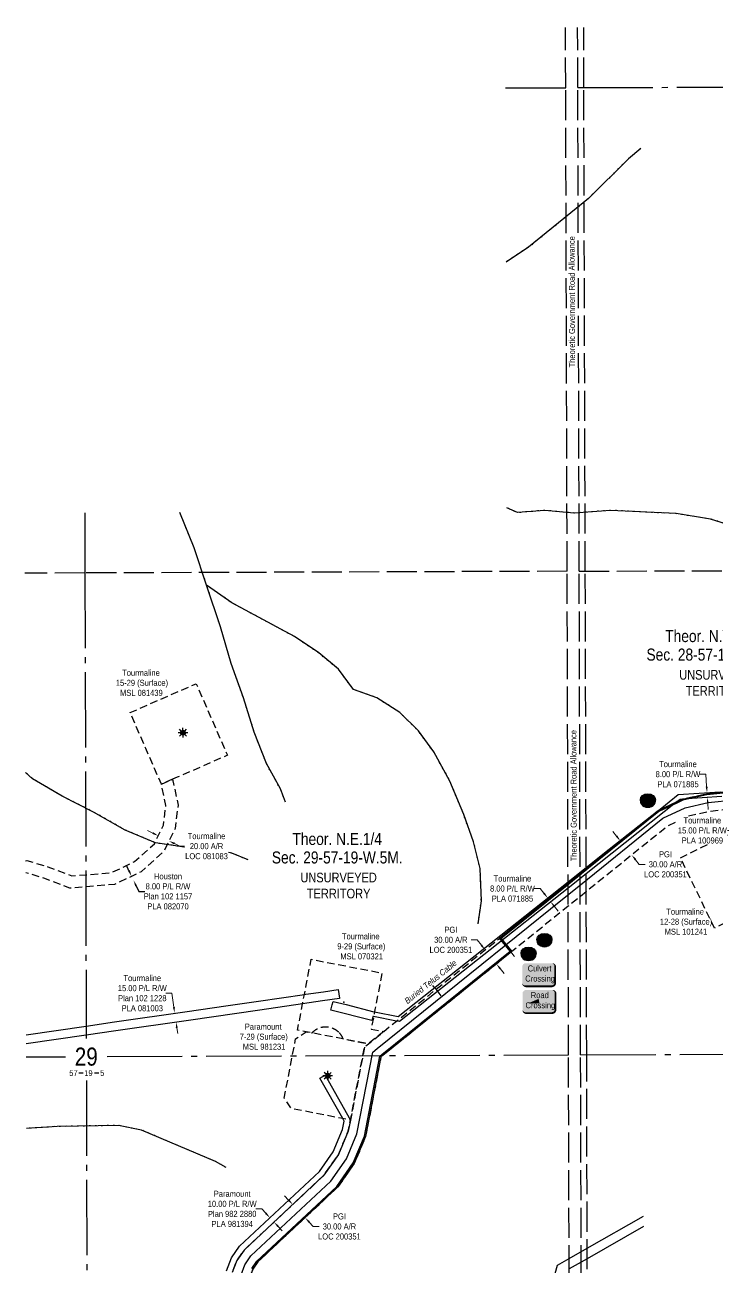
# Model space of a CAD drawing. Extents: x 511972 to 519868, y 5975265 to 5984215.
# Drawn here: x 513787 to 514937, y 5978270 to 5980334 of the extents above; entities that cross this region are included whole.
import ezdxf
from ezdxf.enums import TextEntityAlignment as Align

# ---------------------------------------------------------------- set-up
doc = ezdxf.new("R2010")
doc.units = 0
doc.header["$LTSCALE"] = 5
doc.header["$PDSIZE"] = 0.5
for name, pattern in [('foc-ACCESSROAD', [3.75, 2.5, -1.25]), ('foc-QUARTERLINE', [33, 25, -3, 2, -3]), ('foc-UNSURVEYED', [12.5, 10, -2.5]), ('foc-WHEELTRACKS', [2, 0.4, -1.6])]:
    doc.linetypes.add(name, pattern=pattern)
doc.layers.get('Defpoints').update_dxf_attribs({"color": 9})
for name, color, linetype in [('10', 1, 'Continuous'), ('9', 3, 'Continuous'), ('AS-TELEPHONE-T', 224, 'Continuous'), ('AS-TELUS', 224, 'foc-TEL'), ('C-SYMBOL', 7, 'Continuous'), ('CG-NOTES', 7, 'Continuous'), ('F-AR', 190, 'foc-ACCESSROAD'), ('F-RW', 190, 'Continuous'), ('F-WS', 190, 'foc-ACCESSROAD'), ('F-WS-S', 8, 'Continuous'), ('L-QSEC', 8, 'foc-QUARTERLINE'), ('L-ROAD-T', 7, 'Continuous'), ('L-SECLBL', 7, 'Continuous'), ('L-UNS-T', 3, 'Continuous'), ('L-USEC', 7, 'foc-UNSURVEYED'), ('oil_and_gas_wells_pt', 7, 'Continuous'), ('P-CROSSINGS', 250, 'Continuous'), ('P-TEMP-H', 41, 'Continuous'), ('P-TEMP_WORKSPACE', 46, 'Continuous'), ('T-WATER-P3', 160, 'foc-WHEELTRACKS')]:
    doc.layers.add(name, color=color, linetype=linetype)
for name, color, linetype, lineweight in [('AS-GENERAL', 48, 'Continuous', 18), ('F-AR-T', 190, 'Continuous', 9), ('F-RW-T', 190, 'Continuous', 9), ('F-WS-T', 190, 'Continuous', 9)]:
    doc.layers.add(name, color=color, linetype=linetype, lineweight=lineweight)
doc.styles.add('175L', font='ARIALN.TTF', dxfattribs={"height": 20})
doc.styles.add('80', font='ARIALN.TTF', dxfattribs={"height": 10})
doc.styles.add('80CG', font='ARIALN.TTF', dxfattribs={"height": 10})
doc.styles.add('80L', font='ARIALN.TTF', dxfattribs={"height": 10})
doc.styles.add('Crossing', font='ARIALN.TTF', dxfattribs={"height": 10})
doc.styles.add('foc-LtypeFont', font='ARIALN.TTF', dxfattribs={"height": 7.35})
doc.styles.add('SIMPLEX', font='ARIALN.TTF')
doc.linetypes.add('foc-TEL', pattern='A,2,-1,["T",foc-LtypeFont,S=0.2,R=0,X=-0.425,Y=-0.75],-1.24,8', length=12.24)
doc.linetypes.add('foc-TOPO-flowdirection-NOLINE', pattern='A,0,[">",foc-LtypeFont,S=0.3,R=0,X=0,Y=-0.945],-20,[">",foc-LtypeFont,S=0.3,R=0,X=0,Y=-0.945],0', length=20)
doc.dimstyles.new('Compass 5 000', dxfattribs={"dimscale": 5, "dimtxt": 9, "dimasz": 2, "dimexe": 0.2, "dimexo": 0.0625, "dimgap": 0.5, "dimtad": 0, "dimtih": 1, "dimtoh": 1, "dimzin": 0, "dimdsep": 46, "dimtxsty": '80CG', "dimcen": 0.1, "dimse1": 1, "dimse2": 1, "dimclrd": 256, "dimclrt": 256, "dimaunit": 1, "dimadec": 4, "dimazin": 0, "dimtfac": 0.06, "dimtofl": 0, "dimtmove": 0, "dimatfit": 1, "dimfxl": 0.2, "dimtolj": 1, "dimtzin": 0, "dimlwd": -1, "dimarcsym": 0})

# ---------------------------------------------------------------- blocks, each defined once
blk = doc.blocks.new('*D539')
at = {"layer": 'Defpoints', "color": 0, "transparency": 16777216}
for p in [(514778.4, 5978977.7), (514796.5, 5978953.7), (514797.3, 5978954.3)]:
    blk.add_point(p, dxfattribs=at)
at = {"layer": 'F-AR-T', "transparency": 16777216}
for p, q in [((514771.4, 5978984.9), (514765.1, 5978992.7)), ((514802.8, 5978945.9), (514809.1, 5978938.2)), ((514809.1, 5978938.2), (514819.1, 5978938.2))]:
    blk.add_line(p, q, dxfattribs=at)
for points in [[(514772.7, 5978986), (514770.1, 5978983.9), (514777.7, 5978977.1)], [(514804.1, 5978947), (514801.5, 5978944.9), (514796.5, 5978953.7)]]:
    blk.add_solid(points, dxfattribs=at)
at = {"layer": 'F-AR-T', "transparency": 16777216, "insert": (514852.6, 5978938.2), "char_height": 10, "attachment_point": 5, "style": '80CG'}
blk.add_mtext('\\A1;PGI\\P30.00 A/R\\PLOC 200351', dxfattribs=at)
blk = doc.blocks.new('*D542')
at = {"layer": 'Defpoints', "color": 0, "transparency": 16777216}
for p in [(514921.8, 5979057.5), (514923.9, 5979057.6), (514924.4, 5979049.7)]:
    blk.add_point(p, dxfattribs=at)
at = {"layer": 'F-RW-T', "transparency": 16777216}
for p, q in [((514919.7, 5979088.1), (514909.7, 5979088.1)), ((514921.1, 5979067.4), (514919.7, 5979088.1)), ((514923.1, 5979039.5), (514923.8, 5979029.6))]:
    blk.add_line(p, q, dxfattribs=at)
for points in [[(514922.8, 5979067.6), (514919.5, 5979067.3), (514921.8, 5979057.5)], [(514924.8, 5979039.7), (514921.4, 5979039.4), (514922.4, 5979049.5)]]:
    blk.add_solid(points, dxfattribs=at)
at = {"layer": 'F-RW-T', "transparency": 16777216, "insert": (514873.4, 5979088.1), "char_height": 10, "attachment_point": 5, "style": '80CG'}
blk.add_mtext('\\A1;Tourmaline\\P8.00 P/L R/W\\PPLA 071885', dxfattribs=at)
blk = doc.blocks.new('*D545')
at = {"layer": 'Defpoints', "color": 0, "transparency": 16777216}
for p in [(514984.2, 5978954.6), (514986.5, 5978956.1), (514992, 5978941.8)]:
    blk.add_point(p, dxfattribs=at)
at = {"layer": 'F-RW-T', "transparency": 16777216}
for p, q in [((514963.1, 5978994.5), (514953.1, 5978994.5)), ((514981.3, 5978964.6), (514963.1, 5978994.5)), ((514999.5, 5978934.7), (515004.7, 5978926.2))]:
    blk.add_line(p, q, dxfattribs=at)
for points in [[(514982.8, 5978965.5), (514979.9, 5978963.7), (514986.5, 5978956.1)], [(515001, 5978935.6), (514998.1, 5978933.8), (514994.3, 5978943.3)]]:
    blk.add_solid(points, dxfattribs=at)
at = {"layer": 'F-RW-T', "transparency": 16777216, "insert": (514914, 5978994.5), "char_height": 10, "attachment_point": 5, "style": '80CG', "bg_fill": 3, "box_fill_scale": 1.1, "bg_fill_color": 256, "bg_fill_true_color": 13158600, "bg_fill_transparency": 0}
blk.add_mtext('\\A1;Tourmaline\\P15.00 P/L R/W\\PPLA 100969', dxfattribs=at)
blk = doc.blocks.new('*D551')
at = {"layer": 'Defpoints', "color": 0, "transparency": 16777216}
for p in [(514009.8, 5978987.9), (514026.7, 5978977), (514027.8, 5978979.2)]:
    blk.add_point(p, dxfattribs=at)
at = {"layer": 'F-AR-T', "transparency": 16777216}
for p, q in [((513999.7, 5978990.1), (513990.7, 5978994.4)), ((514035.7, 5978972.7), (514044.8, 5978968.4)), ((514044.8, 5978968.4), (514054.8, 5978968.4))]:
    blk.add_line(p, q, dxfattribs=at)
for points in [[(514000.5, 5978991.6), (513999, 5978988.6), (514008.7, 5978985.7)], [(514036.5, 5978974.2), (514035, 5978971.2), (514026.7, 5978977)]]:
    blk.add_solid(points, dxfattribs=at)
at = {"layer": 'F-AR-T', "transparency": 16777216, "insert": (514089.1, 5978968.4), "char_height": 10, "attachment_point": 5, "style": '80CG', "bg_fill": 3, "box_fill_scale": 1.1, "bg_fill_color": 256, "bg_fill_true_color": 13158600, "bg_fill_transparency": 0}
blk.add_mtext('\\A1;Tourmaline\\P20.00 A/R^JLOC 081083', dxfattribs=at)
blk = doc.blocks.new('*D552')
at = {"layer": 'Defpoints', "color": 0, "transparency": 16777216}
for p in [(514573.6, 5978812.9), (514552.6, 5978796), (514592.5, 5978789.5)]:
    blk.add_point(p, dxfattribs=at)
at = {"layer": 'F-AR-T', "transparency": 16777216}
for p, q in [((514539.2, 5978812.6), (514529.2, 5978812.6)), ((514546.3, 5978803.8), (514539.2, 5978812.6)), ((514577.7, 5978764.7), (514584, 5978756.9))]:
    blk.add_line(p, q, dxfattribs=at)
for points in [[(514547.6, 5978804.8), (514545, 5978802.7), (514552.6, 5978796)], [(514579, 5978765.8), (514576.4, 5978763.7), (514571.4, 5978772.5)]]:
    blk.add_solid(points, dxfattribs=at)
at = {"layer": 'F-AR-T', "transparency": 16777216, "insert": (514495.6, 5978812.6), "char_height": 10, "attachment_point": 5, "style": '80CG'}
blk.add_mtext('\\A1;PGI\\P30.00 A/R\\PLOC 200351', dxfattribs=at)
blk = doc.blocks.new('*D553')
at = {"layer": 'Defpoints', "color": 0, "transparency": 16777216}
for p in [(514655.2, 5978881), (514656.7, 5978882.2), (514660.2, 5978874.7)]:
    blk.add_point(p, dxfattribs=at)
at = {"layer": 'F-RW-T', "transparency": 16777216}
for p, q in [((514644.3, 5978897.9), (514634.3, 5978897.9)), ((514650.5, 5978890), (514644.3, 5978897.9)), ((514667.9, 5978868.1), (514674.1, 5978860.2))]:
    blk.add_line(p, q, dxfattribs=at)
for points in [[(514651.8, 5978891.1), (514649.2, 5978889), (514656.7, 5978882.2)], [(514669.2, 5978869.1), (514666.6, 5978867), (514661.7, 5978875.9)]]:
    blk.add_solid(points, dxfattribs=at)
at = {"layer": 'F-RW-T', "transparency": 16777216, "insert": (514598, 5978897.9), "char_height": 10, "attachment_point": 5, "style": '80CG'}
blk.add_mtext('\\A1;Tourmaline\\P8.00 P/L R/W\\PPLA 071885', dxfattribs=at)
blk = doc.blocks.new('*D554')
at = {"layer": 'Defpoints', "color": 0, "transparency": 16777216}
for p in [(514036.2, 5978690.5), (514036.8, 5978690.6), (514038.9, 5978676.5)]:
    blk.add_point(p, dxfattribs=at)
at = {"layer": 'F-RW-T', "transparency": 16777216}
for p, q in [((514031.3, 5978723.9), (514021.3, 5978723.9)), ((514034.7, 5978700.4), (514031.3, 5978723.9)), ((514039.6, 5978666.5), (514041.1, 5978656.6))]:
    blk.add_line(p, q, dxfattribs=at)
for points in [[(514036.4, 5978700.7), (514033.1, 5978700.2), (514036.2, 5978690.5)], [(514041.3, 5978666.7), (514038, 5978666.2), (514038.2, 5978676.4)]]:
    blk.add_solid(points, dxfattribs=at)
at = {"layer": 'F-RW-T', "transparency": 16777216, "insert": (513982.2, 5978723.9), "char_height": 10, "attachment_point": 5, "style": '80CG'}
blk.add_mtext('\\A1;Tourmaline\\P15.00 P/L R/W\\PPlan 102 1228\\PPLA 081003', dxfattribs=at)
blk = doc.blocks.new('*D555')
at = {"layer": 'Defpoints', "transparency": 16777216}
for p, q in [((513960.1, 5978927.6), (513955.8, 5978936.6)), ((513972, 5978902.2), (513976.3, 5978893.2)), ((513976.3, 5978893.2), (513986.3, 5978893.2))]:
    blk.add_line(p, q, dxfattribs=at)
at = {"layer": 'Defpoints', "color": 0, "transparency": 16777216}
for p in [(513967.8, 5978911.3), (513968.6, 5978920.5), (513972, 5978913.3)]:
    blk.add_point(p, dxfattribs=at)
at = {"layer": 'Defpoints', "transparency": 16777216}
for points in [[(513961.6, 5978928.3), (513958.6, 5978926.8), (513964.3, 5978918.5)], [(513973.5, 5978903), (513970.5, 5978901.5), (513967.8, 5978911.3)]]:
    blk.add_solid(points, dxfattribs=at)
at = {"layer": 'Defpoints', "transparency": 16777216, "insert": (514025, 5978893.2), "char_height": 10, "attachment_point": 5, "style": '80CG'}
blk.add_mtext('\\A1;Houston\\P8.00 P/L R/W^JPlan 102 1157\\PPLA 082070', dxfattribs=at)
blk = doc.blocks.new('*D556')
at = {"layer": 'Defpoints', "color": 0, "transparency": 16777216}
for p in [(514232.3, 5978372.3), (514252.8, 5978350.3), (514253.1, 5978350.5)]:
    blk.add_point(p, dxfattribs=at)
at = {"layer": 'F-AR-T', "transparency": 16777216}
for p, q in [((514225.7, 5978379.8), (514218.9, 5978387.1)), ((514259.9, 5978343.2), (514266.7, 5978335.9)), ((514266.7, 5978335.9), (514276.7, 5978335.9))]:
    blk.add_line(p, q, dxfattribs=at)
for points in [[(514226.9, 5978380.9), (514224.5, 5978378.6), (514232.6, 5978372.5)], [(514261.1, 5978344.4), (514258.7, 5978342.1), (514253.1, 5978350.5)]]:
    blk.add_solid(points, dxfattribs=at)
at = {"layer": 'F-AR-T', "transparency": 16777216, "insert": (514310.2, 5978335.9), "char_height": 10, "attachment_point": 5, "style": '80CG'}
blk.add_mtext('\\A1;PGI\\P30.00 A/R\\PLOC 200351', dxfattribs=at)
blk = doc.blocks.new('*D557')
at = {"layer": 'Defpoints', "color": 0, "transparency": 16777216}
for p in [(514190.7, 5978347), (514194.5, 5978350.6), (514197.6, 5978339.7)]:
    blk.add_point(p, dxfattribs=at)
at = {"layer": 'F-RW-T', "transparency": 16777216}
for p, q in [((514180.9, 5978365.2), (514170.9, 5978365.2)), ((514187.7, 5978357.9), (514180.9, 5978365.2)), ((514208.2, 5978336), (514215, 5978328.7))]:
    blk.add_line(p, q, dxfattribs=at)
for points in [[(514188.9, 5978359), (514186.5, 5978356.7), (514194.5, 5978350.6)], [(514209.4, 5978337.1), (514207, 5978334.8), (514201.4, 5978343.3)]]:
    blk.add_solid(points, dxfattribs=at)
at = {"layer": 'F-RW-T', "transparency": 16777216, "insert": (514131.8, 5978365.2), "char_height": 10, "attachment_point": 5, "style": '80CG'}
blk.add_mtext('\\A1;Paramount\\P10.00 P/L R/W\\PPlan 982 2880\\PPLA 981394', dxfattribs=at)
blk = doc.blocks.new('L-SECLBL')
at = {"layer": '9', "color": 7}
for p, q in [((-5.1, -27.8), (-12.3, -27.8)), ((20.7, -27.8), (13.5, -27.8))]:
    blk.add_line(p, q, dxfattribs=at)
at = {"layer": '10', "color": 2, "style": 'SIMPLEX'}
blk.add_attdef('SEC', text='', height=30, dxfattribs=at).set_placement((0, 0), align=Align.MIDDLE)
at = {"layer": '10', "color": 5, "style": '80L'}
blk.add_attdef('TWP', text='', height=9.5, dxfattribs=at).set_placement((-14.4, -27.4), align=Align.MIDDLE_RIGHT)
blk.add_attdef('RGE', text='', height=9.5, dxfattribs=at).set_placement((3.6, -27.4), align=Align.MIDDLE_CENTER)
blk.add_attdef('MER', text='', height=9.5, dxfattribs=at).set_placement((23.2, -27.4), align=Align.MIDDLE_LEFT)
blk = doc.blocks.new('GAS')
h = blk.add_hatch(color=255)
h.dxf.hatch_style = 1
edge = h.paths.add_edge_path()
edge.add_arc((0, 0), 0.9, 0, 360)
for p, q in [((-0.81, 0), (-1.62, 0)), ((-0.57, 0.57), (-1.14, 1.14)), ((0, 0.81), (0, 1.62)), ((0.57, 0.57), (1.14, 1.14)), ((1.62, 0), (0.81, 0)), ((-0.57, -0.57), (-1.14, -1.14)), ((0, -0.81), (0, -1.62)), ((1.14, -1.14), (0.57, -0.57))]:
    blk.add_line(p, q)
blk.add_circle((0, 0), 0.8)
blk = doc.blocks.new('xing2')
h = blk.add_hatch(color=50)
h.dxf.hatch_style = 1
edge = h.paths.add_edge_path()
edge.add_ellipse((0, 0), major_axis=(-12.5, 0), ratio=0.816297, start_angle=0, end_angle=360)
h = blk.add_hatch(color=250)
h.dxf.hatch_style = 1
edge = h.paths.add_edge_path()
edge.add_ellipse((0, -2), major_axis=(-12.5, 0), ratio=0.816297, start_angle=0, end_angle=180)
edge.add_line((12.5, -2), (12.5, 0))
edge.add_ellipse((0, 0), major_axis=(-12.5, 0), ratio=0.816297, start_angle=0, end_angle=180, ccw=False)
edge.add_line((-12.5, 0), (-12.5, -2))
at = {"color": 250}
blk.add_ellipse((0, 0), major_axis=(-12.5, 0), ratio=0.816297, dxfattribs=at)
blk.add_ellipse((0, -2), major_axis=(-12.5, 0), ratio=0.816297, start_param=0, end_param=3.141593, dxfattribs=at)
at = {"color": 250, "style": 'Crossing'}
blk.add_attdef('CROSSING', text='', height=9, dxfattribs=at).set_placement((0.1, 0), align=Align.MIDDLE_CENTER)
at = {"color": 250, "style": 'Crossing', "flags": 1}
for tag, p in [('OWNER', (0.1, -12.5)), ('DESCRIPTION', (0.1, -25.8)), ('LOCATION', (0.1, -39.3)), ('DWG_REF', (0.1, -52.8))]:
    blk.add_attdef(tag, text='', height=9, dxfattribs=at).set_placement(p, align=Align.MIDDLE_CENTER)
blk = doc.blocks.new('*U619')
h = blk.add_hatch(color=254)
edge = h.paths.add_edge_path()
edge.add_line((-21.5, -20), (21.5, -20))
edge.add_arc((21.5, -14), 6, 270, 360)
edge.add_line((27.5, -14), (27.5, 12.5))
edge.add_arc((21.5, 12.5), 6, 0, 90)
edge.add_line((21.5, 18.5), (-21.5, 18.5))
edge.add_arc((-21.5, 12.5), 6, 90, 180)
edge.add_line((-27.5, 12.5), (-27.5, -14))
edge.add_arc((-21.5, -14), 6, 180, 270)
at = {"color": 160, "flags": 128}
blk.add_lwpolyline([(-21.5, -20, 3, 3, 0), (21.5, -20, 3, 3, 0.414214), (27.5, -14, 3, 3, 0), (27.5, 12.5, 3, 0, 0.414214), (21.5, 18.5, 0, 0, 0), (-21.5, 18.5, 0, 0, 0.414214), (-27.5, 12.5, 0, 0, 0), (-27.5, -14, 0, 3, 0.414214)], format="xyseb", close=True, dxfattribs=at)
at = {"color": 160, "style": '80'}
blk.add_attdef('ENTER_TEXT_001', (-26.8, -4.9), '', height=10, dxfattribs=at)
blk = doc.blocks.new('*U631')
h = blk.add_hatch(color=59)
edge = h.paths.add_edge_path()
edge.add_line((-21.5, -20), (21.5, -20))
edge.add_arc((21.5, -14), 6, 270, 360)
edge.add_line((27.5, -14), (27.5, 12.5))
edge.add_arc((21.5, 12.5), 6, 0, 90)
edge.add_line((21.5, 18.5), (-21.5, 18.5))
edge.add_arc((-21.5, 12.5), 6, 90, 180)
edge.add_line((-27.5, 12.5), (-27.5, -14))
edge.add_arc((-21.5, -14), 6, 180, 270)
at = {"color": 1, "flags": 128}
blk.add_lwpolyline([(-21.5, -20, 3, 3, 0), (21.5, -20, 3, 3, 0.414214), (27.5, -14, 3, 3, 0), (27.5, 12.5, 3, 0, 0.414214), (21.5, 18.5, 0, 0, 0), (-21.5, 18.5, 0, 0, 0.414214), (-27.5, 12.5, 0, 0, 0), (-27.5, -14, 0, 3, 0.414214)], format="xyseb", close=True, dxfattribs=at)
blk.add_lwpolyline([(-17.5, -3.5, 0, 7.5, 0), (0, 0, 0, 0, 0)], format="xyseb", dxfattribs=at)
at = {"color": 1, "style": '80'}
blk.add_attdef('ENTER_TEXT_001', (-36, -5), '', height=10, dxfattribs=at)

msp = doc.modelspace()

# ---------------------------------------------------------------- hatches: boundary and pattern name
at = {"layer": 'P-TEMP-H'}
h = msp.add_hatch(color=256, dxfattribs=at)
h.dxf.hatch_style = 1
h.paths.add_polyline_path([(519039.308, 5977246.817), (519040.503, 5977225.676), (519031.892, 5977162.661), (519002.81, 5977129.239), (518950.888, 5977082.045), (518836.345, 5977007.945), (518819.786, 5976988.947), (518773.087, 5976837.636), (518757.58, 5976787.392), (518671.11, 5976716.603), (518506.374, 5976679.903), (518348.182, 5976683.041), (518348.329, 5976699.954), (518328.117, 5976700.13), (518053.69, 5976641.825), (517980.701, 5976647.168), (517950.352, 5976649.389), (517894.984, 5976663.858), (517808.012, 5976687.313), (517576.881, 5976649.573), (517494.586, 5976644.063), (517269.826, 5976708.729), (517147.071, 5976725.819), (517036.557, 5976741.205), (517009.529, 5976723.72), (516851.159, 5976621.27), (516635.748, 5976477.054), (516416.666, 5976336.586), (516357.029, 5976295.087), (516293.178, 5976249.926), (516274.41, 5976236.637), (516261.979, 5976227.831), (516212.042, 5976192.463), (516179.15, 5976170.131), (516068.309, 5976099.27), (516037.555, 5976082.329), (516032.965, 5976079.8), (516020.417, 5976076.767), (516014.176, 5976075.259), (516001.002, 5976073.681), (515996.826, 5976073.18), (515984.243, 5976071.673), (515977.306, 5976070.841), (515983.999, 5976082.848), (516003.78, 5976118.328), (516012.294, 5976133.6), (516014.17, 5976136.965), (516014.288, 5976142.298), (516014.811, 5976165.881), (516014.929, 5976171.212), (516015.422, 5976193.43), (516018.46, 5976330.423), (516003.542, 5976357.447), (516000.398, 5976363.142), (515980.464, 5976399.25), (515907.384, 5976474.367), (515893.553, 5976488.584), (515867.461, 5976515.404), (515707.572, 5976642.581), (515683.951, 5976690.882), (515681.53, 5976804.666), (515698.302, 5976876.217), (515703.917, 5976996.54), (515704.194, 5977002.468), (515704.719, 5977013.715), (515703.854, 5977014.886), (515682.989, 5977043.142), (515518.306, 5977134.111), (515415.974, 5977190.636), (515385.148, 5977207.664), (515327.158, 5977239.698), (515251.89, 5977266.369), (515233.034, 5977273.05), (515022.513, 5977347.656), (514959.417, 5977374.749), (514950.203, 5977378.58), (514857.871, 5977416.89), (514848.648, 5977420.73), (514842.487, 5977423.286), (514839.106, 5977424.69), (514833.562, 5977426.992), (514724.088, 5977472.513), (514717.579, 5977475.219), (514693.85, 5977485.732), (514378.419, 5977625.475), (514363.494, 5977632.089), (514348.57, 5977638.701), (514338.618, 5977643.111), (514326.662, 5977648.408), (514314.194, 5977653.933), (514202.077, 5977745.634), (514185.874, 5977782.259), (514185.058, 5977795.031), (514183.132, 5977825.181), (514156.798, 5978237.545), (514159.122, 5978252.233), (514164.601, 5978266.056), (514172.973, 5978278.343), (514305.736, 5978402.563), (514333.165, 5978441.871), (514351.823, 5978486.02), (514377.442, 5978618.905), (514381.015, 5978621.773), (514594.441, 5978793.597), (514576.66, 5978815.369), (514690.54, 5978907.014), (514720.627, 5978931.227), (514840.617, 5979027.789), (514872.005, 5979042.436), (514872.729, 5979042.773), (514881.124, 5979046.69), (514921.096, 5979055.704), (514959.761, 5979059.853), (514965.434, 5979060.462), (514993.972, 5979063.999), (515037.687, 5979092.063), (515050.295, 5979100.157), (515156.829, 5979168.553), (515249.98, 5979197.491), (515349.347, 5979234.716), (515382.644, 5979257.638), (515406.465, 5979281.211), (515423.176, 5979312.517), (515451.48, 5979414.512), (515453.06, 5979428.271), (515469.158, 5979568.549), (515511.174, 5979653.638), (515545.903, 5979723.97), (515688.11, 5979934.252), (515688.111, 5979934.253), (515689.766, 5979933.134), (515689.765, 5979933.132), (515547.635, 5979722.963), (515512.966, 5979652.753), (515471.104, 5979567.976), (515455.046, 5979428.043), (515453.448, 5979414.128), (515425.043, 5979311.771), (515408.086, 5979280.003), (515383.924, 5979256.092), (515350.278, 5979232.931), (515250.628, 5979195.599), (515157.68, 5979166.724), (515051.375, 5979098.475), (515038.767, 5979090.381), (514994.669, 5979062.071), (514965.664, 5979058.476), (514959.975, 5979057.865), (514921.424, 5979053.729), (514881.774, 5979044.787), (514873.574, 5979040.962), (514872.851, 5979040.624), (514841.682, 5979026.08), (514721.88, 5978929.67), (514691.793, 5978905.457), (514579.482, 5978815.074), (514597.262, 5978793.302), (514382.267, 5978620.215), (514379.266, 5978617.806), (514353.746, 5978485.436), (514334.924, 5978440.899), (514307.255, 5978401.247), (514174.5, 5978277.035), (514166.378, 5978265.113), (514161.061, 5978251.702), (514158.807, 5978237.451), (514185.127, 5977825.309), (514187.053, 5977795.158), (514187.846, 5977782.742), (514203.712, 5977746.879), (514315.25, 5977655.651), (514327.472, 5977650.235), (514339.428, 5977644.938), (514349.379, 5977640.528), (514364.304, 5977633.916), (514379.229, 5977627.303), (514694.659, 5977487.56), (514718.367, 5977477.056), (514724.855, 5977474.359), (514834.329, 5977428.838), (514839.873, 5977426.536), (514843.253, 5977425.132), (514849.415, 5977422.576), (514858.638, 5977418.736), (514950.97, 5977380.426), (514960.195, 5977376.59), (515023.242, 5977349.519), (515233.702, 5977274.934), (515252.557, 5977268.253), (515327.981, 5977241.527), (515386.115, 5977209.413), (515416.94, 5977192.386), (515519.273, 5977135.86), (515684.338, 5977044.681), (515705.461, 5977016.074), (515706.748, 5977014.331), (515706.19, 5977002.375), (515705.914, 5976996.447), (515700.29, 5976875.94), (515683.533, 5976804.456), (515685.94, 5976691.364), (515709.17, 5976643.864), (515868.805, 5976516.889), (515894.986, 5976489.978), (515908.817, 5976475.761), (515982.084, 5976400.452), (516002.148, 5976364.108), (516005.292, 5976358.413), (516020.471, 5976330.918), (516017.42, 5976193.386), (516016.928, 5976171.167), (516016.81, 5976165.836), (516016.287, 5976142.254), (516016.157, 5976136.425), (516014.04, 5976132.627), (516005.526, 5976117.355), (515985.745, 5976081.874), (515980.961, 5976073.292), (515984.005, 5976073.657), (515996.588, 5976075.165), (516000.764, 5976075.665), (516013.822, 5976077.23), (516019.947, 5976078.71), (516032.235, 5976081.68), (516036.591, 5976084.079), (516067.287, 5976100.989), (516178.05, 5976171.8), (516210.903, 5976194.106), (516260.824, 5976229.462), (516273.255, 5976238.268), (516292.024, 5976251.558), (516355.881, 5976296.724), (516415.555, 5976338.249), (516634.653, 5976478.726), (516850.06, 5976622.94), (517008.443, 5976725.398), (517036.096, 5976743.287), (517147.346, 5976727.798), (517270.242, 5976710.689), (517494.802, 5976646.081), (517576.653, 5976651.561), (517808.116, 5976689.355), (517895.497, 5976665.79), (517950.681, 5976651.369), (517980.847, 5976649.161), (518053.553, 5976643.84), (518327.916, 5976702.13), (518350.345, 5976701.935), (518350.198, 5976685), (518506.174, 5976681.906), (518670.212, 5976718.451), (518755.848, 5976788.557), (518771.177, 5976838.225), (518818.001, 5976989.941), (518835.023, 5977009.471), (518949.665, 5977083.634), (519001.379, 5977130.639), (519029.992, 5977163.523), (519038.496, 5977225.756), (519037.331, 5977246.384)])

# ---------------------------------------------------------------- linework, layer by layer
at = {"layer": 'AS-GENERAL', "const_width": 1.999, "flags": 128}
msp.add_lwpolyline([(514601.471, 5978784.614), (514576.019, 5978818.95)], dxfattribs=at)
at = {"layer": 'AS-TELUS'}
msp.add_lwpolyline([(514146.514, 5978255.683), (514153.053, 5978272.182), (514163.046, 5978286.848), (514295.863, 5978411.117), (514321.729, 5978448.186), (514339.324, 5978489.82), (514365.588, 5978626.051), (514372.875, 5978631.899), (514681.25, 5978880.164), (514711.338, 5978904.386), (514848.495, 5979014.805), (514885.645, 5979032.324), (514923.564, 5979040.875), (514967.288, 5979045.564)], dxfattribs=at)
at = {"layer": 'F-AR', "flags": 128}
for points in [[(515774.153, 5975288.366), (515856.417, 5975388.594), (515962.566, 5975517.938), (515936.163, 5975689.98), (515933.89, 5975704.799), (515931.853, 5975718.07), (515928.242, 5975741.603), (515914.375, 5975831.972), (515913.449, 5975838.004), (515900.718, 5975920.968), (515915.657, 5976017.779), (515986.323, 5976144.534), (515987.403, 5976193.275), (515990.292, 5976323.496), (515957.763, 5976382.419), (515883.163, 5976459.097), (515878.792, 5976463.59), (515848.629, 5976494.595), (515685.189, 5976624.596), (515656.081, 5976684.118), (515653.452, 5976807.61), (515670.443, 5976880.098), (515675.869, 5976996.339), (515676.277, 5977005.082), (515664.092, 5977021.584), (515621.957, 5977044.858), (515519.383, 5977101.519), (515353.343, 5977193.235), (515315.631, 5977214.067), (515195.672, 5977256.575), (515012.433, 5977321.514), (514948.523, 5977348.945), (514837.903, 5977394.866), (514831.64, 5977397.469), (514820.55, 5977402.08), (514814.725, 5977404.47), (514724.95, 5977441.824), (514720.573, 5977443.643), (514706.498, 5977449.495), (514701.802, 5977451.575), (514694.755, 5977454.698), (514355.249, 5977605.108), (514340.325, 5977611.72), (514325.4, 5977618.334), (514320.716, 5977620.409), (514315.45, 5977622.742), (514308.77, 5977625.702), (514299.39, 5977629.858), (514179.17, 5977728.188), (514158.241, 5977775.492), (514156.991, 5977795.05), (514155.066, 5977825.201), (514151.474, 5977881.446), (514128.65, 5978238.856), (514131.942, 5978259.671), (514139.707, 5978279.262), (514151.573, 5978296.676), (514284.452, 5978421.004), (514308.512, 5978455.484), (514324.878, 5978494.212), (514328.5, 5978513.004), (514349.149, 5978620.096), (514351.928, 5978634.518), (514358.324, 5978639.665), (514383.802, 5978660.166), (514405.348, 5978677.504), (514690.54, 5978907.014), (514720.627, 5978931.227), (514840.617, 5979027.789), (514872.005, 5979042.436), (514872.729, 5979042.773), (514881.124, 5979046.69), (514921.096, 5979055.704), (514959.761, 5979059.853), (514965.434, 5979060.462), (514993.972, 5979063.999), (515037.687, 5979092.063), (515050.295, 5979100.157), (515156.829, 5979168.553), (515249.98, 5979197.491), (515349.347, 5979234.716), (515382.644, 5979257.638), (515406.465, 5979281.211), (515423.176, 5979312.517), (515451.48, 5979414.512), (515453.06, 5979428.271), (515469.158, 5979568.549), (515511.174, 5979653.638), (515545.903, 5979723.97), (515688.11, 5979934.252), (515886.731, 5980227.99), (515890.801, 5980234.006), (515897.396, 5980243.766), (515958.555, 5980334.203)], [(515994.865, 5980334.331), (515927.111, 5980234.134), (515591.43, 5979737.725), (515571.904, 5979708.853), (515569.724, 5979704.439), (515511.39, 5979586.302), (515498.374, 5979559.943), (515483.276, 5979428.38), (515481.007, 5979408.608), (515448.794, 5979296.797), (515430.792, 5979263.075), (515401.857, 5979234.442), (515363.313, 5979207.912), (515259.701, 5979169.096), (515168.554, 5979140.781), (515066.35, 5979075.262), (515053.733, 5979067.175), (515006.988, 5979037.21), (515004.656, 5979035.715), (514991.917, 5979033.911), (514971.11, 5979030.965), (514969.138, 5979030.686), (514926.021, 5979026.062), (514890.55, 5979018.062), (514856.504, 5979002.008), (514720.738, 5978892.709), (514690.651, 5978868.487), (514382.267, 5978620.215), (514379.266, 5978617.806), (514353.746, 5978485.436), (514334.924, 5978440.899), (514307.255, 5978401.247), (514174.5, 5978277.035), (514166.378, 5978265.113), (514161.061, 5978251.702), (514158.807, 5978237.451), (514185.127, 5977825.309), (514187.053, 5977795.158), (514187.846, 5977782.742), (514203.712, 5977746.879), (514315.25, 5977655.651), (514327.472, 5977650.235), (514339.428, 5977644.938), (514349.379, 5977640.528), (514364.304, 5977633.916), (514379.229, 5977627.303), (514694.659, 5977487.56), (514718.367, 5977477.056), (514724.855, 5977474.359), (514834.329, 5977428.838), (514839.873, 5977426.536), (514843.253, 5977425.132), (514849.415, 5977422.576), (514858.638, 5977418.736), (514950.97, 5977380.426), (514960.195, 5977376.59), (515023.242, 5977349.519), (515233.702, 5977274.934), (515252.557, 5977268.253), (515327.981, 5977241.527), (515386.115, 5977209.413), (515416.94, 5977192.386), (515519.273, 5977135.86), (515684.338, 5977044.681), (515705.461, 5977016.074), (515706.748, 5977014.331), (515706.19, 5977002.375), (515705.914, 5976996.447), (515700.29, 5976875.94), (515683.533, 5976804.456), (515685.94, 5976691.364), (515709.17, 5976643.864), (515868.805, 5976516.889), (515894.986, 5976489.978), (515908.817, 5976475.761), (515982.084, 5976400.452), (516002.148, 5976364.108), (516005.292, 5976358.413), (516020.471, 5976330.918), (516017.42, 5976193.386), (516016.928, 5976171.167), (516016.81, 5976165.836), (516016.287, 5976142.254), (516016.157, 5976136.425), (516014.04, 5976132.627), (516005.526, 5976117.355), (515985.745, 5976081.874), (515980.961, 5976073.292), (515968.852, 5976051.572), (515944.491, 5976007.875), (515931.078, 5975920.955), (515939.719, 5975864.642), (515944.426, 5975833.967), (515963.55, 5975709.345), (515965.825, 5975694.518), (515966.166, 5975692.3), (515968.44, 5975677.477), (515993.602, 5975513.525), (515994.257, 5975509.252), (515991.571, 5975505.98), (515991.084, 5975505.386), (515895.354, 5975388.738), (515813.092, 5975288.511)], [(513788.146, 5978944.269), (513790.396, 5978944.474), (513824.932, 5978934.132), (513864.754, 5978918.921), (513888.155, 5978920.819), (513888.414, 5978920.84), (513930.493, 5978924.252), (513969.395, 5978942.733), (514002.288, 5978972.338), (514017.27, 5979003.408), (514021.513, 5979035.822), (514014.004, 5979071.495), (514032.706, 5979079.662), (514041.77, 5979036.606), (514036.668, 5978997.625), (514018.581, 5978960.116), (513980.6, 5978925.932), (513935.759, 5978904.63), (513888.48, 5978900.796), (513888.212, 5978900.774), (513861.856, 5978898.638), (513818.491, 5978915.201), (513788.361, 5978924.221), (513788.204, 5978924.207)]]:
    msp.add_lwpolyline(points, dxfattribs=at)
at = {"layer": 'F-RW', "flags": 128}
for points in [[(514946.219, 5979051.157), (514881.124, 5979046.69), (514876.884, 5979046.298), (514872.729, 5979042.774), (514872.005, 5979042.436), (514720.652, 5978922.593), (514690.563, 5978898.767), (514410.091, 5978676.691), (514405.348, 5978677.503), (514367.065, 5978685.024), (514365.544, 5978685.319), (514364.013, 5978678.484), (514296.031, 5978695.786), (514298.215, 5978704.369), (514299.731, 5978710.326), (514321.326, 5978704.83), (514367.294, 5978693.13), (514368.58, 5978692.88), (514408.004, 5978685.245), (514690.533, 5978908.948), (514720.622, 5978932.775), (514759.067, 5978963.216), (514840.608, 5979027.782), (514843.684, 5979030.217), (514873.855, 5979054.107), (514943.594, 5979058.994)], [(513788.975, 5978654.866), (513888.875, 5978669.237), (513936.037, 5978676.022), (514056.78, 5978693.502), (514121.036, 5978702.795), (514175.664, 5978710.698), (514251.901, 5978721.718), (514254.499, 5978722.094), (514283.926, 5978726.348), (514308.236, 5978729.862), (514310.289, 5978715.659), (514310.382, 5978715.016), (514282.054, 5978710.922), (514248.895, 5978706.128), (514177.81, 5978695.853), (514058.927, 5978678.656), (513938.186, 5978661.176), (513888.918, 5978654.088), (513789.018, 5978639.717)], [(514122.243, 5978262.325), (514130.824, 5978283.974), (514143.936, 5978303.219), (514276.857, 5978427.585), (514299.715, 5978460.342), (514315.263, 5978497.135), (514317.992, 5978511.284), (514315.611, 5978515.489), (514277.575, 5978582.703), (514286.273, 5978587.626), (514328.5, 5978513.004), (514324.877, 5978494.212), (514308.512, 5978455.484), (514284.451, 5978421.004), (514151.572, 5978296.676), (514139.707, 5978279.262), (514131.942, 5978259.671)], [(514601.642, 5978014.871), (514673.217, 5978271.59), (514692.352, 5978282.484), (514722.46, 5978299.624), (514815.972, 5978352.861)], [(514816.273, 5978335.783), (514722.51, 5978282.403), (514692.402, 5978265.263)]]:
    msp.add_lwpolyline(points, dxfattribs=at)
at = {"layer": 'F-WS', "flags": 128}
for points in [[(514032.706, 5979079.662), (514014.004, 5979071.495), (514002.675, 5979097.438), (513988.013, 5979131.015), (513962.021, 5979190.535), (514071.904, 5979238.52), (514123.887, 5979119.48), (514061.593, 5979092.276), (514040.474, 5979083.054), (514032.706, 5979079.662)], [(514952.167, 5978841.004), (514934.2, 5978832.245), (514877.425, 5978949.209), (514895.42, 5978957.945), (514985.366, 5979001.605), (515002.703, 5978965.902), (515009.284, 5978952.349), (515042.149, 5978884.668), (514952.167, 5978841.004)], [(514383.802, 5978660.166), (514358.324, 5978639.665), (514353.122, 5978640.681), (514316.008, 5978647.912), (514264.563, 5978657.797), (514254.908, 5978659.621), (514240.463, 5978662.406), (514248.895, 5978706.128), (514251.901, 5978721.718), (514254.908, 5978737.313), (514263.191, 5978780.263), (514381.048, 5978757.536), (514369.313, 5978696.684), (514368.58, 5978692.88), (514367.417, 5978686.849), (514367.065, 5978685.024), (514363.056, 5978664.232), (514383.802, 5978660.166)], [(514309.848, 5978658.13), (514310.203, 5978657.733), (514310.552, 5978657.331), (514310.893, 5978656.922), (514311.227, 5978656.508), (514311.553, 5978656.088), (514311.872, 5978655.662), (514312.222, 5978655.177), (514312.638, 5978654.574), (514312.931, 5978654.13), (514313.216, 5978653.68), (514313.492, 5978653.226), (514313.761, 5978652.767), (514314.022, 5978652.303), (514314.275, 5978651.835), (514314.519, 5978651.362), (514314.756, 5978650.886), (514314.984, 5978650.405), (514315.204, 5978649.921), (514315.414, 5978649.432), (514315.617, 5978648.94), (514315.811, 5978648.444), (514316.008, 5978647.912), (514353.122, 5978640.681), (514351.928, 5978634.518), (514349.149, 5978620.096), (514328.5, 5978513.004), (514315.611, 5978515.489), (514230.287, 5978531.944), (514218.396, 5978549.517), (514231.926, 5978619.676), (514237.334, 5978647.729), (514254.908, 5978659.621), (514264.563, 5978657.797), (514264.894, 5978658.233), (514265.258, 5978658.621), (514265.628, 5978659.004), (514266.005, 5978659.379), (514266.389, 5978659.747), (514266.779, 5978660.109), (514267.175, 5978660.465), (514267.577, 5978660.813), (514267.986, 5978661.154), (514268.4, 5978661.488), (514268.82, 5978661.814), (514269.246, 5978662.134), (514269.677, 5978662.446), (514270.114, 5978662.75), (514270.556, 5978663.046), (514271.003, 5978663.335), (514271.454, 5978663.616), (514271.911, 5978663.888), (514272.373, 5978664.154), (514272.838, 5978664.41), (514273.309, 5978664.659), (514273.783, 5978664.9), (514274.262, 5978665.132), (514274.745, 5978665.356), (514275.232, 5978665.571), (514275.599, 5978665.726), (514275.968, 5978665.878), (514276.464, 5978666.071), (514276.963, 5978666.257), (514277.465, 5978666.433), (514277.843, 5978666.56), (514278.223, 5978666.681), (514278.605, 5978666.798), (514278.988, 5978666.91), (514279.501, 5978667.051), (514280.017, 5978667.183), (514280.534, 5978667.306), (514281.054, 5978667.419), (514281.575, 5978667.525), (514282.099, 5978667.621), (514282.493, 5978667.686), (514282.888, 5978667.747), (514283.414, 5978667.82), (514283.811, 5978667.868), (514284.207, 5978667.912), (514284.737, 5978667.962), (514285.267, 5978668.002), (514285.798, 5978668.033), (514286.33, 5978668.056), (514286.862, 5978668.068), (514287.394, 5978668.071), (514287.926, 5978668.066), (514288.458, 5978668.051), (514288.99, 5978668.026), (514289.521, 5978667.992), (514290.051, 5978667.949), (514290.581, 5978667.897), (514291.109, 5978667.836), (514291.505, 5978667.784), (514291.9, 5978667.726), (514292.425, 5978667.641), (514292.949, 5978667.548), (514293.341, 5978667.472), (514293.731, 5978667.39), (514294.25, 5978667.274), (514294.639, 5978667.181), (514295.025, 5978667.083), (514295.411, 5978666.98), (514295.795, 5978666.871), (514296.305, 5978666.719), (514296.686, 5978666.6), (514297.064, 5978666.474), (514297.567, 5978666.299), (514298.066, 5978666.116), (514298.439, 5978665.973), (514298.809, 5978665.825), (514299.178, 5978665.672), (514299.545, 5978665.515), (514300.031, 5978665.297), (514300.512, 5978665.071), (514300.871, 5978664.896), (514301.227, 5978664.716), (514301.699, 5978664.469), (514302.165, 5978664.214), (514302.628, 5978663.952), (514303.086, 5978663.68), (514303.539, 5978663.402), (514303.987, 5978663.115), (514304.43, 5978662.82), (514304.867, 5978662.517), (514305.3, 5978662.207), (514305.727, 5978661.89), (514306.148, 5978661.565), (514306.564, 5978661.233), (514306.974, 5978660.894), (514307.277, 5978660.634), (514307.578, 5978660.371), (514307.972, 5978660.015), (514308.361, 5978659.65), (514308.743, 5978659.28), (514309.118, 5978658.903), (514309.486, 5978658.52), (514309.848, 5978658.13)]]:
    msp.add_lwpolyline(points, close=True, dxfattribs=at)
at = {"layer": 'L-QSEC'}
for p, q in [((514586.761, 5980229.435), (514686.702, 5980229.785)), ((514706.806, 5980229.856), (516311.819, 5980235.501)), ((513886.431, 5979522.664), (513886.717, 5979422.723)), ((513886.717, 5979422.723), (513888.927, 5978648.45)), ((513789.08, 5978618.109), (513854.383, 5978618.343)), ((513923.623, 5978618.59), (514691.368, 5978621.338)), ((514711.473, 5978621.396), (515694.327, 5978624.923)), ((513889.127, 5978578.492), (513891.309, 5977814.21))]:
    msp.add_line(p, q, dxfattribs=at)
at = {"layer": 'L-USEC'}
for p, q in [((514686.702, 5980229.797), (514686.411, 5980329.738)), ((514706.806, 5980229.856), (514706.516, 5980329.809)), ((514716.859, 5980229.902), (514716.568, 5980329.844)), ((514689.034, 5979425.568), (514686.702, 5980229.797)), ((514709.139, 5979425.639), (514706.806, 5980229.856)), ((514719.192, 5979425.675), (514716.859, 5980229.902)), ((513886.717, 5979422.723), (513786.777, 5979422.369)), ((514689.034, 5979425.568), (513886.717, 5979422.723)), ((514691.368, 5978621.338), (514689.034, 5979425.568)), ((514709.139, 5979425.639), (515511.898, 5979428.484)), ((514711.473, 5978621.396), (514709.139, 5979425.626)), ((514721.526, 5978621.446), (514719.192, 5979425.675)), ((514693.703, 5977817.111), (514691.368, 5978621.338)), ((514713.808, 5977817.184), (514711.473, 5978621.396)), ((514723.831, 5977827.272), (514721.526, 5978621.446))]:
    msp.add_line(p, q, dxfattribs=at)
at = {"layer": 'oil_and_gas_wells_pt'}
for p in [(514049.88, 5979157.064), (514317.709, 5978709.056), (514290.723, 5978586.587)]:
    msp.add_point(p, dxfattribs=at)
at = {"layer": 'P-TEMP_WORKSPACE', "flags": 128}
for points in [[(514164.601, 5978266.056), (514172.973, 5978278.343), (514305.736, 5978402.563), (514333.165, 5978441.871), (514351.823, 5978486.02), (514377.442, 5978618.905), (514381.015, 5978621.773), (514594.441, 5978793.597), (514576.66, 5978815.369), (514690.54, 5978907.014), (514720.627, 5978931.227), (514840.617, 5979027.789), (514872.005, 5979042.436), (514872.729, 5979042.773), (514881.124, 5979046.69), (514921.096, 5979055.704), (514959.761, 5979059.853)], [(514959.975, 5979057.865), (514921.424, 5979053.729), (514881.774, 5979044.787), (514873.574, 5979040.962), (514872.851, 5979040.624), (514841.682, 5979026.08), (514721.88, 5978929.67), (514691.793, 5978905.457), (514579.482, 5978815.074), (514597.262, 5978793.302), (514382.267, 5978620.215), (514379.266, 5978617.806), (514353.746, 5978485.436), (514334.924, 5978440.899), (514307.255, 5978401.247), (514174.5, 5978277.035), (514166.378, 5978265.113)]]:
    msp.add_lwpolyline(points, dxfattribs=at)
at = {"layer": 'T-WATER-P3', "flags": 128}
for points in [[(514811.389, 5980128.673), (514791.176, 5980111.623), (514724.304, 5980045.406), (514624.882, 5979964.451), (514587.601, 5979939.813)], [(514089.261, 5979402.382), (514068.643, 5979464.387), (514044.607, 5979523.225)], [(515390.935, 5979280.519), (515333.053, 5979294.958), (515294.415, 5979316.266), (515256.82, 5979342.022), (515201.836, 5979359.428), (515146.106, 5979360.645), (515095.505, 5979378.364), (515049.323, 5979401.669), (515023.646, 5979432.52), (515012.304, 5979468.754), (514973.427, 5979497.901), (514927.736, 5979512.452), (514870.403, 5979521.441), (514760.943, 5979526.88), (514700.917, 5979522.352), (514652.025, 5979526.882), (514606.349, 5979523.073), (514588.787, 5979531.016)], [(514220.391, 5979041.608), (514212.183, 5979063.503), (514188.591, 5979105.642), (514168.386, 5979158.248), (514150.422, 5979215.229), (514130.195, 5979272.2), (514112.198, 5979333.397), (514089.261, 5979402.382)], [(514540.774, 5978839.248), (514546.284, 5978877.708), (514544.18, 5978931.099), (514533.371, 5978975.573), (514516.919, 5979021.012), (514494.056, 5979076.655), (514466.979, 5979125.494), (514441.53, 5979159.944), (514410.573, 5979190.538), (514372.465, 5979215.267), (514333.506, 5979229.226), (514308.587, 5979262.581), (514275.756, 5979289.837), (514235.386, 5979316.826), (514131.168, 5979373.078), (514089.261, 5979402.382)], [(514158.49, 5978945.439), (514130.944, 5978956.698), (514090.517, 5978964.284), (514052.017, 5978966.776), (514004.041, 5978973.952), (513953.822, 5978995.265), (513901.3, 5979025.146), (513848.712, 5979051.573), (513799.745, 5979080.475), (513787.726, 5979091.076)], [(514121.851, 5978433.777), (514104.156, 5978443.951), (513981.031, 5978496.17), (513942.57, 5978503.929), (513840.771, 5978502.255), (513789.422, 5978498.913)]]:
    msp.add_lwpolyline(points, dxfattribs=at)
at = {"layer": 'T-WATER-P3', "linetype": 'foc-TOPO-flowdirection-NOLINE', "flags": 128}
for points in [[(514811.389, 5980128.673), (514791.176, 5980111.623), (514724.304, 5980045.406), (514624.882, 5979964.451), (514587.601, 5979939.813)], [(514089.261, 5979402.382), (514068.643, 5979464.387), (514044.607, 5979523.225)], [(515390.935, 5979280.519), (515333.053, 5979294.958), (515294.415, 5979316.266), (515256.82, 5979342.022), (515201.836, 5979359.428), (515146.106, 5979360.645), (515095.505, 5979378.364), (515049.323, 5979401.669), (515023.646, 5979432.52), (515012.304, 5979468.754), (514973.427, 5979497.901), (514927.736, 5979512.452), (514870.403, 5979521.441), (514760.943, 5979526.88), (514700.917, 5979522.352), (514652.025, 5979526.882), (514606.349, 5979523.073), (514588.787, 5979531.016)], [(514220.391, 5979041.608), (514212.183, 5979063.503), (514188.591, 5979105.642), (514168.386, 5979158.248), (514150.422, 5979215.229), (514130.195, 5979272.2), (514112.198, 5979333.397), (514089.261, 5979402.382)], [(514540.774, 5978839.248), (514546.284, 5978877.708), (514544.18, 5978931.099), (514533.371, 5978975.573), (514516.919, 5979021.012), (514494.056, 5979076.655), (514466.979, 5979125.494), (514441.53, 5979159.944), (514410.573, 5979190.538), (514372.465, 5979215.267), (514333.506, 5979229.226), (514308.587, 5979262.581), (514275.756, 5979289.837), (514235.386, 5979316.826), (514131.168, 5979373.078), (514089.261, 5979402.382)], [(514158.49, 5978945.439), (514130.944, 5978956.698), (514090.517, 5978964.284), (514052.017, 5978966.776), (514004.041, 5978973.952), (513953.822, 5978995.265), (513901.3, 5979025.146), (513848.712, 5979051.573), (513799.745, 5979080.475), (513787.726, 5979091.076)], [(514121.851, 5978433.777), (514104.156, 5978443.951), (513981.031, 5978496.17), (513942.57, 5978503.929), (513840.771, 5978502.255), (513789.422, 5978498.913)]]:
    msp.add_lwpolyline(points, dxfattribs=at)

# ---------------------------------------------------------------- block references
ref = msp.add_blockref('*U619', (514641.809, 5978755.293), dxfattribs=dict(xscale=0.9982969661406649, yscale=0.9982969661406649, zscale=0.9982969661406649))
ref.add_attrib('ENTER_TEXT_001', 'Culvert', (514623.46, 5978760.088), dxfattribs={"color": 160, "height": 9.983, "style": '80'})
ref.add_attrib('ENTER_TEXT_002', 'Crossing', (514619.371, 5978743.272), dxfattribs={"color": 160, "height": 9.983, "style": '80'})
at = {"layer": 'CG-NOTES'}
ref = msp.add_blockref('*U631', (514642.305, 5978710.805), dxfattribs=dict(at, xscale=0.9982969661406649, yscale=0.9982969661406649, zscale=0.9982969661406649))
ref.add_attrib('ENTER_TEXT_001', 'Road', (514628.618, 5978715.689), dxfattribs={"layer": '0', "color": 1, "height": 9.983, "style": '80'})
ref.add_attrib('ENTER_TEXT_002', 'Crossing', (514619.867, 5978698.874), dxfattribs={"layer": '0', "color": 1, "height": 9.983, "style": '80'})
at = {"layer": 'F-WS-S', "color": 3, "xscale": 4.999999999999988, "yscale": 4.999999999999988, "zscale": 4.999999999999988}
for p in [(514049.88, 5979157.064), (514290.723, 5978586.587)]:
    msp.add_blockref('GAS', p, dxfattribs=at)
at = {"layer": 'L-SECLBL', "color": 3, "xscale": 0.999404, "yscale": 0.999404, "zscale": 0.999404}
msp.add_blockref('L-SECLBL', (513889.021, 5978618.468), dxfattribs=at).add_auto_attribs({'SEC': '29', 'TWP': '57', 'RGE': '19', 'MER': '5'})
at = {"layer": 'P-CROSSINGS', "xscale": 0.999404, "yscale": 0.999404, "zscale": 0.999404}
for p, values in [((514823.369, 5979045.336), {'CROSSING': 'X4'}), ((514651.324, 5978813.25), {'CROSSING': 'X5'}), ((514624.863, 5978790.432), {'CROSSING': 'X6'})]:
    msp.add_blockref('xing2', p, dxfattribs=at).add_auto_attribs(values)

# ---------------------------------------------------------------- texts
at = {"layer": 'AS-TELEPHONE-T', "insert": (514417.279, 5978713.231), "char_height": 9.99404, "attachment_point": 1, "rotation": 38.836616, "style": '80L'}
msp.add_mtext_dynamic_manual_height_columns('{\\fArial Narrow|b0|i1|c0|p34;Buried Telus Cable}', width=99.21311, gutter_width=50, heights=[0], dxfattribs=at)
at = {"layer": 'C-SYMBOL', "color": 3, "style": '175L'}
for s, p in [('Theor. N.W.1/4', (514929.801, 5979301.776)), ('Sec. 28-57-19-W.5M.', (514929.801, 5979271.033)), ('Theor. N.E.1/4', (514306.524, 5978964.387)), ('Sec. 29-57-19-W.5M.', (514306.524, 5978933.643))]:
    msp.add_text(s, height=19.98808, dxfattribs=at).set_placement(p, align=Align.BOTTOM_CENTER)
at = {"layer": 'F-WS-T', "char_height": 9.99404, "attachment_point": 1, "style": '80L'}
for s, width, insert in [('\\pi14.5;Tourmaline\\P\\pi3.9304;15-29 (Surface)\\P\\pi10.962;MSL 081439', 85.48163, (513934.246, 5979261.729)), ('\\pi12.793;Tourmaline\\P\\pi2.223;12-28 (Surface)\\P\\pi10.056;MSL 101241', 82.06693, (514841.196, 5978864.588)), ('\\pi11.509;Tourmaline\\P\\pi3.7374;9-29 (Surface)\\P\\pi8.772;MSL 070321', 79.49877, (514302.909, 5978823.444)), ('\\pi12.809;Paramount\\P\\pi4.3593;7-29 (Surface)\\P\\pi9.3597;MSL 981231', 80.67426, (514139.956, 5978673.287))]:
    msp.add_mtext_dynamic_manual_height_columns(s, width=width, gutter_width=50, heights=[0], dxfattribs=dict(at, insert=insert))
at = {"layer": 'L-ROAD-T', "style": '80L'}
for p in [(514696.955, 5979873.704), (514699.755, 5979052.39)]:
    msp.add_text('Theoretic Government Road Allowance', height=9.99404, rotation=90.166281, dxfattribs=at).set_placement(p, align=Align.MIDDLE_CENTER)
at = {"layer": 'L-UNS-T', "color": 3, "char_height": 15.99046, "attachment_point": 5, "style": '80L'}
for insert in [(514939.121, 5979239.878), (514308.857, 5978902.835)]:
    msp.add_mtext_dynamic_manual_height_columns('UNSURVEYED TERRITORY', width=126.41375, gutter_width=47.5, heights=[0], dxfattribs=dict(at, insert=insert))

# ---------------------------------------------------------------- dimensions: what is measured, and where the dimension line sits
at = {"layer": 'Defpoints'}
dim = msp.add_aligned_dim(p1=(513968.588, 5978920.531), p2=(513972.009, 5978913.297), distance=-4.706, text='Houston\\P8.00 P/L R/W^JPlan 102 1157\\PPLA 082070', dimstyle='Compass 5 000', dxfattribs=at)
dim.commit()
dim.dimension.update_dxf_attribs({"geometry": '*D555', "text_midpoint": (514025.041, 5978893.205)})
at = {"layer": 'F-AR-T', "color": 0}
for p1, p2, distance, picture, middle in [((514778.402, 5978977.722), (514797.252, 5978954.307), -0.917, '*D539', (514852.593, 5978938.153)), ((514232.348, 5978372.254), (514252.849, 5978350.342), 0.292, '*D556', (514310.24, 5978335.937))]:
    dim = msp.add_aligned_dim(p1=p1, p2=p2, distance=distance, text='PGI\\P30.00 A/R\\PLOC 200351', dimstyle='Compass 5 000', dxfattribs=at)
    dim.commit()
    dim.dimension.update_dxf_attribs({"geometry": picture, "text_midpoint": middle})
dim = msp.add_linear_dim(base=(514552.554, 5978795.97), p1=(514592.489, 5978789.459), p2=(514573.612, 5978812.916), angle=128.825626, text='PGI\\P30.00 A/R\\PLOC 200351', dimstyle='Compass 5 000', dxfattribs=at)
dim.commit()
dim.dimension.update_dxf_attribs({"geometry": '*D552', "text_midpoint": (514495.639, 5978812.623), "dimtype": 161})
at = {"layer": 'F-RW-T'}
for base, p1, p2, angle, text, picture, middle in [((514921.847, 5979057.47), (514924.429, 5979049.661), (514923.872, 5979057.612), 94.008066, 'Tourmaline\\P8.00 P/L R/W\\PPLA 071885', '*D542', (514873.417, 5979088.069)), ((514656.746, 5978882.196), (514660.165, 5978874.698), (514655.199, 5978880.971), 128.371677, 'Tourmaline\\P8.00 P/L R/W\\PPLA 071885', '*D553', (514598.045, 5978897.876)), ((514036.16, 5978690.517), (514038.886, 5978676.483), (514036.84, 5978690.616), 98.237703, 'Tourmaline\\P15.00 P/L R/W\\PPlan 102 1228\\PPLA 081003', '*D554', (513982.237, 5978723.933))]:
    dim = msp.add_linear_dim(base=base, p1=p1, p2=p2, angle=angle, text=text, dimstyle='Compass 5 000', dxfattribs=at)
    dim.commit()
    dim.dimension.update_dxf_attribs({"geometry": picture, "text_midpoint": middle, "dimtype": 161})
dim = msp.add_aligned_dim(p1=(514197.564, 5978339.708), p2=(514190.736, 5978347.007), distance=-5.22, text='Paramount\\P10.00 P/L R/W\\PPlan 982 2880\\PPLA 981394', dimstyle='Compass 5 000', dxfattribs=at)
dim.commit()
dim.dimension.update_dxf_attribs({"geometry": '*D557', "text_midpoint": (514131.797, 5978365.177)})

# ---------------------------------------------------------------- leaders
at = {"layer": 'AS-TELEPHONE-T', "path_type": 1}
msp.add_leader([(514479.512, 5978719.65), (514465.806, 5978736.73)], dimstyle='Compass 5 000', override={"dimgap": 0.5, "dimtad": 0}, dxfattribs=at)

# ---------------------------------------------------------------- next in the draw order: dimensions: what is measured, and where the dimension line sits
at = {"layer": 'F-AR-T', "color": 0}
dim = msp.add_linear_dim(base=(514026.741, 5978977.037), p1=(514009.779, 5978987.873), p2=(514027.78, 5978979.193), angle=334.256042, text='Tourmaline\\P20.00 A/R^JLOC 081083', dimstyle='Compass 5 000', override={"dimtfill": 1}, dxfattribs=at)
dim.commit()
dim.dimension.update_dxf_attribs({"geometry": '*D551', "text_midpoint": (514089.056, 5978968.35), "dimtype": 161})
at = {"layer": 'F-RW-T'}
dim = msp.add_linear_dim(base=(514986.548, 5978956.066), p1=(514991.974, 5978941.81), p2=(514984.174, 5978954.621), angle=121.334729, text='Tourmaline\\P15.00 P/L R/W\\PPLA 100969', dimstyle='Compass 5 000', override={"dimtfill": 1}, dxfattribs=at)
dim.commit()
dim.dimension.update_dxf_attribs({"geometry": '*D545', "text_midpoint": (514914.044, 5978994.528), "dimtype": 161})

doc.saveas('drawing.dxf')
